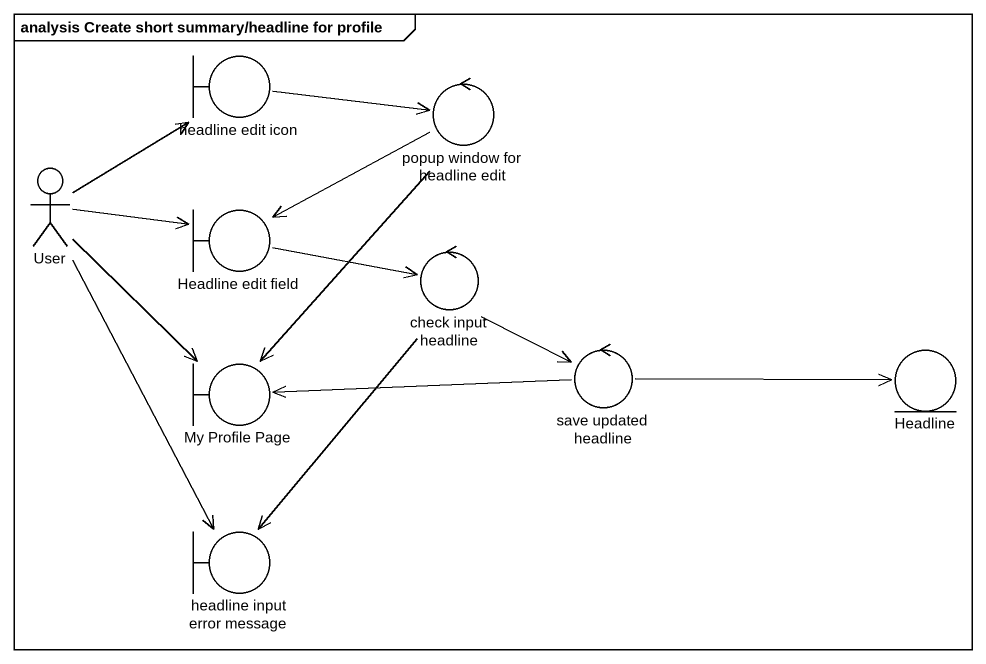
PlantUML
@startuml
mainframe analysis Create short summary/headline for profile
boundary "headline edit icon" as headline_edit_icon
control "popup window for headline edit" as popup_window_for_headline
actor User
boundary "Headline edit field" as Headline_edit_field
control "check input headline" as check_input_headline
boundary "My Profile Page" as My_Profile_Page
control "save updated headline" as save_updated_headline
entity Headline
boundary "headline input error message" as headline_input_error_message
headline_edit_icon -right-> popup_window_for_headline
popup_window_for_headline -left-> Headline_edit_field
popup_window_for_headline --> My_Profile_Page
User -up-> headline_edit_icon
User -right-> Headline_edit_field
User --> My_Profile_Page
User --> headline_input_error_message
Headline_edit_field -right-> check_input_headline
check_input_headline --> save_updated_headline
check_input_headline --> headline_input_error_message
save_updated_headline -left-> My_Profile_Page
save_updated_headline -right-> Headline
@enduml
